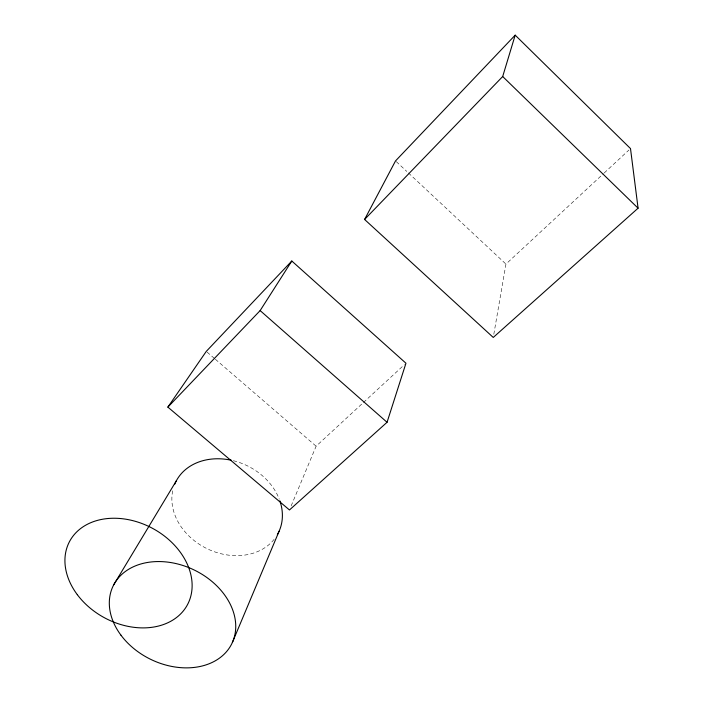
<?xml version="1.0" encoding="UTF-8"?>
<svg xmlns="http://www.w3.org/2000/svg" width="703" height="703" viewBox="0 0 703 703"><rect width="100%" height="100%" fill="white"/><g stroke="black" fill="none" stroke-linecap="round" stroke-linejoin="round"><path stroke-width="0.53" stroke-dasharray="3.52 2.64" d="M493.805 334.303L505.949 264.091L603.411 173.703M291.156 505.914L316.122 446.203L362.643 403.232M604.211 172.964L628.948 150.02M363.442 402.494L404.348 364.708M207.095 352.115L214.529 358.53M215.355 359.242L316.122 446.203M396.281 161.611L406.8 171.435M408.399 172.929L505.949 264.091M274.135 539.35A57.259 46.073 26.1 0 1 207.42 548.858A57.259 46.073 26.1 0 1 172.71 490.738M233.37 460.711A57.259 46.073 26.1 0 1 279.232 499.104"/><path stroke-width="1.05" d="M364.585 219.459L502.689 76.522L515.185 35.15L630.503 148.579L638.078 208.193L493.26 337.44L364.585 219.459L395.525 160.908L515.185 35.15M387.054 422.283L405.956 363.231L291.807 261.015L206.269 351.395L167.868 407.116L289.469 509.965L387.054 422.283L260.145 310.585L291.807 261.015M232.368 642.489L279.091 531.24M113.701 584.834L176.268 480.922M167.868 407.116L260.145 310.585M502.689 76.522L638.078 208.193M174.652 484.376A57.259 46.073 26.1 0 1 231.489 460.28M279.873 500.852A57.259 46.073 26.1 0 1 277.36 534.631M120.925 635.143A65.985 49.693 25.8 0 0 229.951 647.015A65.985 49.693 25.8 0 0 166.69 561.996A65.985 49.693 25.8 0 0 120.925 635.143M77.304 594.659A66.89 50.757 28.4 0 0 186.787 605.924A66.89 50.757 28.4 0 0 121.478 518.629A66.89 50.757 28.4 0 0 77.304 594.659"/></g></svg>
